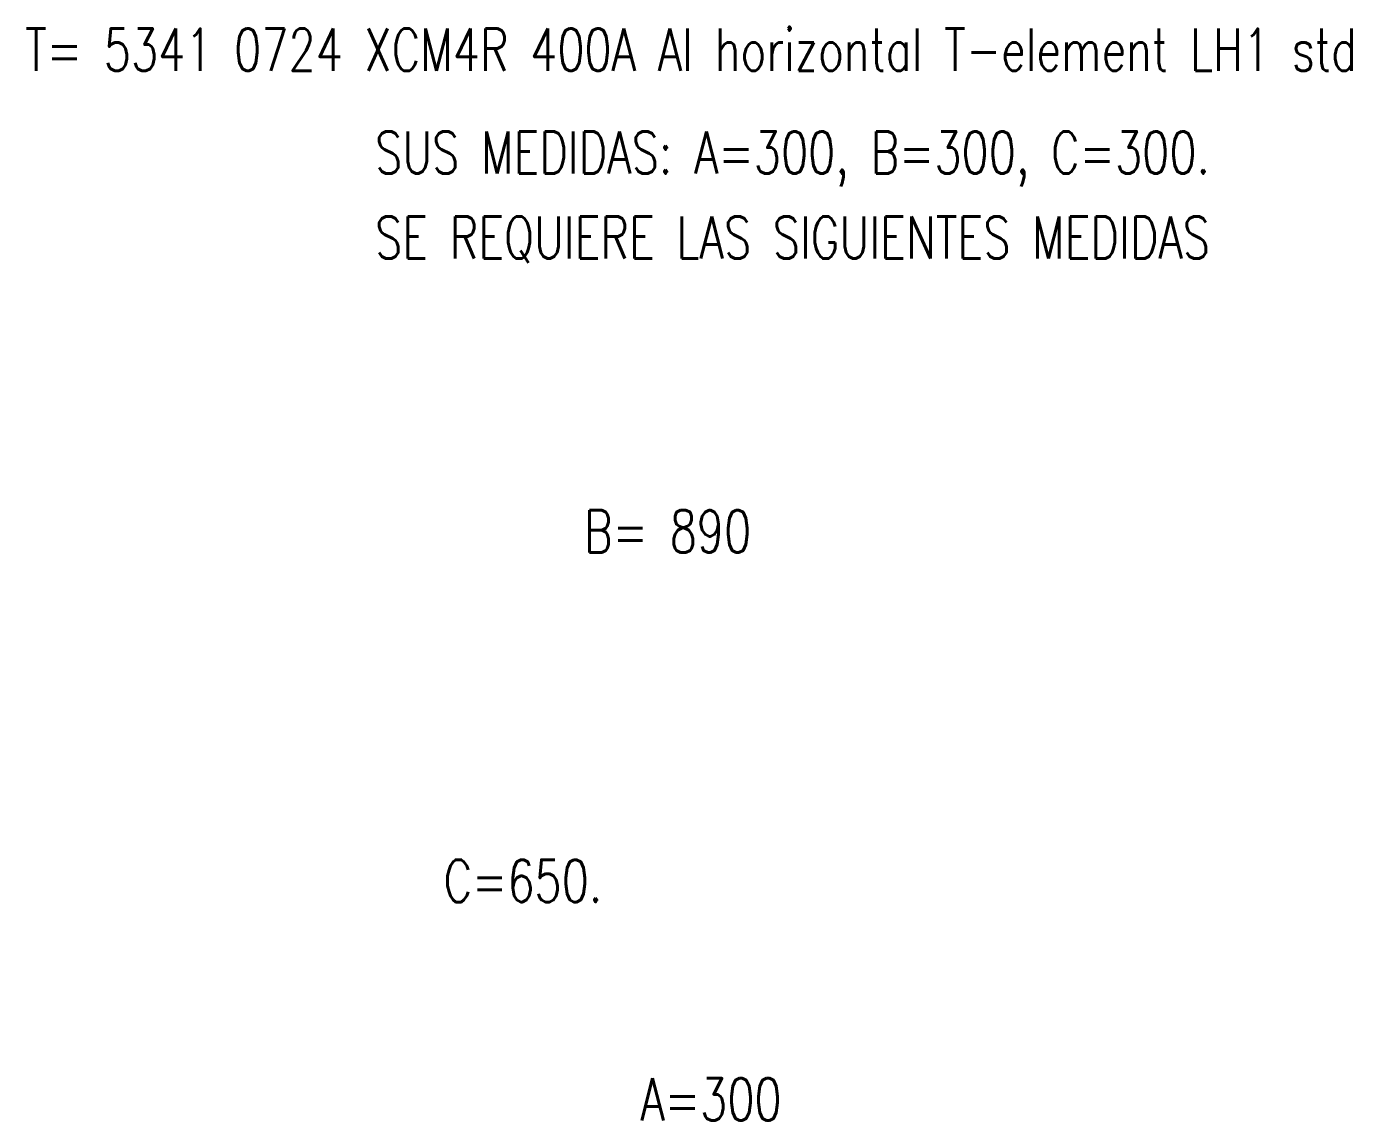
# Model space of a CAD drawing. Header units: millimetres. Extents: x -42700 to 155289, y -7931 to 68797.
# Drawn here: x -42700 to -41131, y 32196 to 33491 of the extents above; entities that cross this region are included whole.
import ezdxf
from ezdxf.enums import TextEntityAlignment as Align

# ---------------------------------------------------------------- set-up
doc = ezdxf.new("R2010")
doc.units = ezdxf.units.MM
doc.linetypes.add('CONTINUA', pattern=[0])
doc.styles.add('ROMANS1', font='romans.shx')

msp = doc.modelspace()

# ---------------------------------------------------------------- texts
at = {"color": 2, "linetype": 'CONTINUA', "lineweight": 13, "style": 'ROMANS1', "width": 0.75}
for s, p in [('T= 5341 0724 XCM4R 400A Al horizontal T-element LH1 std', (-42701.205, 33463.471)), ('SUS MEDIDAS: A=300, B=300, C=300.', (-42286.917, 33341.655)), ('SE REQUIERE LAS SIGUIENTES MEDIDAS', (-42286.917, 33241.047)), ('B= 890', (-42039.406, 32893.312)), ('C=650.', (-42205.834, 32479.517)), ('A=300', (-41972.835, 32220.894))]:
    msp.add_text(s, height=50, dxfattribs=at).set_placement(p, align=Align.MIDDLE_LEFT)

doc.saveas('drawing.dxf')
